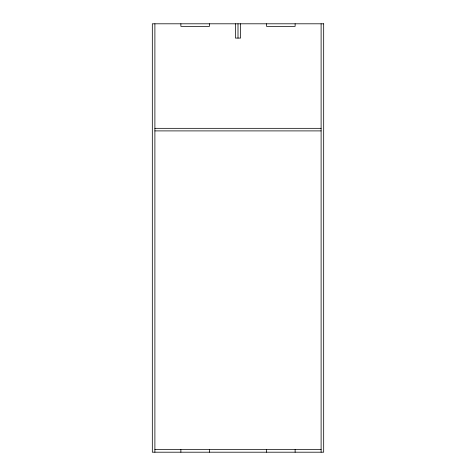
<?xml version="1.0" encoding="UTF-8"?>
<svg xmlns="http://www.w3.org/2000/svg" width="476" height="476" viewBox="0 0 476 476"><rect width="100%" height="100%" fill="white"/><g stroke="black" fill="none" stroke-linecap="round" stroke-linejoin="round"><path stroke-width="0.71" d="M154.89 128.33L321.11 128.33M154.89 130.9L321.11 130.9M154.89 449.63L321.11 449.63M321.11 23.8L321.11 452.2M295.12 23.8L295.12 26.37L266.56 26.37L266.56 23.8M295.12 449.63L295.12 452.2M266.56 449.63L266.56 452.2M240.57 23.8L240.57 38.08L235.43 38.08L235.43 23.8M238 23.8L238 38.08M209.44 23.8L209.44 26.37L180.88 26.37L180.88 23.8M209.44 449.63L209.44 452.2M180.88 449.63L180.88 452.2M154.89 23.8L154.89 452.2M323.68 23.8L152.32 23.8L152.32 452.2L323.68 452.2L323.68 23.8"/></g></svg>
